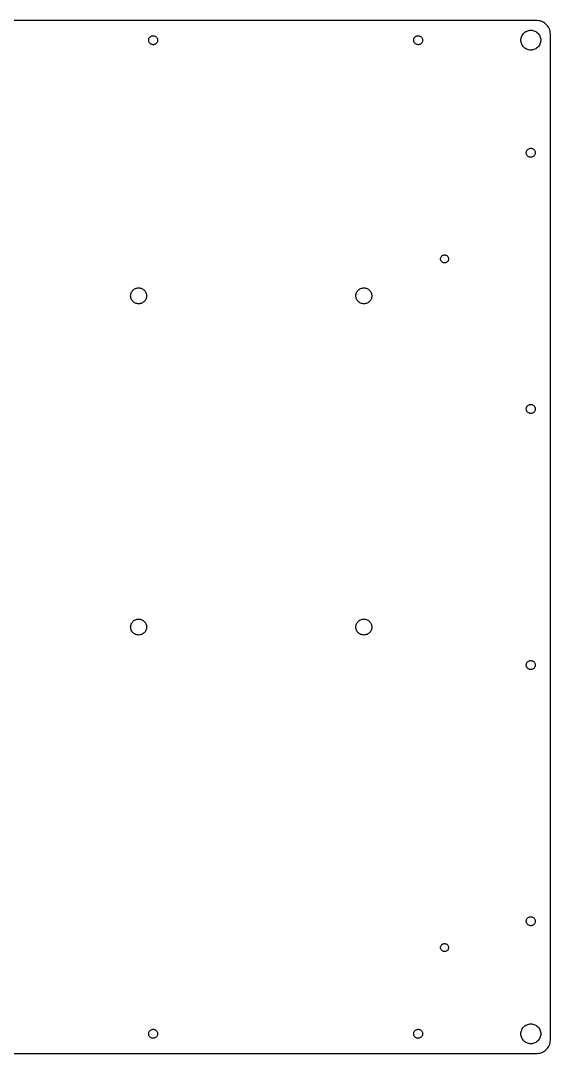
# Model space of a CAD drawing. Header units: metres. Extents: x -200 to 200, y -195 to 195.
# Drawn here: x 0 to 199.9, y -194.9 to 194.9 of the extents above; entities that cross this region are included whole.
import ezdxf

# ---------------------------------------------------------------- set-up
doc = ezdxf.new("R2010")
doc.units = ezdxf.units.M

msp = doc.modelspace()

# ---------------------------------------------------------------- linework, layer by layer
for p, q in [((194.875, 194.875), (-194.875, 194.875)), ((195.398, 194.848), (194.875, 194.875)), ((190.975, 190.926), (191.341, 191.066)), ((191.341, 191.066), (191.72, 191.168)), ((191.72, 191.168), (192.108, 191.229)), ((192.108, 191.229), (192.5, 191.25)), ((192.5, 191.25), (192.892, 191.229)), ((192.892, 191.229), (193.28, 191.168)), ((193.28, 191.168), (193.659, 191.066)), ((193.659, 191.066), (194.025, 190.926)), ((195.915, 194.766), (195.398, 194.848)), ((196.42, 194.63), (195.915, 194.766)), ((196.909, 194.443), (196.42, 194.63)), ((197.375, 194.205), (196.909, 194.443)), ((197.814, 193.92), (197.375, 194.205)), ((198.221, 193.591), (197.814, 193.92)), ((198.591, 193.221), (198.221, 193.591)), ((198.92, 192.814), (198.591, 193.221)), ((199.205, 192.375), (198.92, 192.814)), ((199.443, 191.909), (199.205, 192.375)), ((199.63, 191.42), (199.443, 191.909)), ((199.766, 190.915), (199.63, 191.42)), ((48.3045, 187.624), (48.3407, 187.87)), ((48.3045, 187.376), (48.3045, 187.624)), ((48.3407, 187.13), (48.3045, 187.376)), ((48.3407, 187.87), (48.4122, 188.107)), ((48.4122, 186.893), (48.3407, 187.13)), ((48.4122, 188.107), (48.5175, 188.332)), ((48.5175, 188.332), (48.6544, 188.539)), ((48.6544, 188.539), (48.8201, 188.724)), ((48.8201, 188.724), (49.0108, 188.883)), ((49.0108, 188.883), (49.2227, 189.012)), ((49.2227, 189.012), (49.4511, 189.109)), ((49.4511, 189.109), (49.6912, 189.172)), ((49.6912, 189.172), (49.9379, 189.199)), ((49.9379, 189.199), (50.1859, 189.19)), ((50.1859, 189.19), (50.43, 189.145)), ((50.43, 189.145), (50.6649, 189.065)), ((50.6649, 189.065), (50.8856, 188.951)), ((50.8856, 188.951), (51.0874, 188.807)), ((51.0874, 188.807), (51.2661, 188.634)), ((51.2661, 188.634), (51.4178, 188.438)), ((51.4178, 188.438), (51.5393, 188.222)), ((51.5393, 188.222), (51.6279, 187.99)), ((51.6279, 187.99), (51.6819, 187.748)), ((51.6819, 187.252), (51.6279, 187.01)), ((51.6819, 187.748), (51.7, 187.5)), ((51.7, 187.5), (51.6819, 187.252)), ((148.305, 187.624), (148.341, 187.87)), ((148.305, 187.376), (148.305, 187.624)), ((148.341, 187.13), (148.305, 187.376)), ((148.341, 187.87), (148.412, 188.107)), ((148.412, 186.893), (148.341, 187.13)), ((148.412, 188.107), (148.518, 188.332)), ((148.518, 188.332), (148.654, 188.539)), ((148.654, 188.539), (148.82, 188.724)), ((148.82, 188.724), (149.011, 188.883)), ((149.011, 188.883), (149.223, 189.012)), ((149.223, 189.012), (149.451, 189.109)), ((149.451, 189.109), (149.691, 189.172)), ((149.691, 189.172), (149.938, 189.199)), ((149.938, 189.199), (150.186, 189.19)), ((150.186, 189.19), (150.43, 189.145)), ((150.43, 189.145), (150.665, 189.065)), ((150.665, 189.065), (150.886, 188.951)), ((150.886, 188.951), (151.087, 188.807)), ((151.087, 188.807), (151.266, 188.634)), ((151.266, 188.634), (151.418, 188.438)), ((151.418, 188.438), (151.539, 188.222)), ((151.539, 188.222), (151.628, 187.99)), ((151.628, 187.99), (151.682, 187.748)), ((151.682, 187.252), (151.628, 187.01)), ((151.682, 187.748), (151.7, 187.5)), ((151.7, 187.5), (151.682, 187.252)), ((188.75, 187.5), (188.771, 187.892)), ((188.771, 187.108), (188.75, 187.5)), ((188.771, 187.892), (188.832, 188.28)), ((188.832, 186.72), (188.771, 187.108)), ((188.832, 188.28), (188.934, 188.659)), ((188.934, 188.659), (189.074, 189.025)), ((189.074, 189.025), (189.252, 189.375)), ((189.252, 189.375), (189.466, 189.704)), ((189.466, 189.704), (189.713, 190.009)), ((189.713, 190.009), (189.991, 190.287)), ((189.991, 190.287), (190.296, 190.534)), ((190.296, 190.534), (190.625, 190.748)), ((190.625, 190.748), (190.975, 190.926)), ((194.025, 190.926), (194.375, 190.748)), ((194.375, 190.748), (194.704, 190.534)), ((194.704, 190.534), (195.009, 190.287)), ((195.009, 190.287), (195.287, 190.009)), ((195.287, 190.009), (195.534, 189.704)), ((195.534, 189.704), (195.748, 189.375)), ((195.748, 189.375), (195.926, 189.025)), ((195.926, 189.025), (196.066, 188.659)), ((196.066, 188.659), (196.168, 188.28)), ((196.168, 188.28), (196.229, 187.892)), ((196.229, 187.108), (196.168, 186.72)), ((196.229, 187.892), (196.25, 187.5)), ((196.25, 187.5), (196.229, 187.108)), ((199.848, 190.398), (199.766, 190.915)), ((199.875, 189.875), (199.848, 190.398)), ((199.875, -189.875), (199.875, 189.875)), ((48.5175, 186.668), (48.4122, 186.893)), ((48.6544, 186.461), (48.5175, 186.668)), ((48.8201, 186.276), (48.6544, 186.461)), ((49.0108, 186.117), (48.8201, 186.276)), ((49.2227, 185.988), (49.0108, 186.117)), ((49.4511, 185.891), (49.2227, 185.988)), ((49.6912, 185.828), (49.4511, 185.891)), ((49.9379, 185.801), (49.6912, 185.828)), ((50.1859, 185.81), (49.9379, 185.801)), ((50.43, 185.855), (50.1859, 185.81)), ((50.6649, 185.935), (50.43, 185.855)), ((50.8856, 186.049), (50.6649, 185.935)), ((51.0874, 186.193), (50.8856, 186.049)), ((51.2661, 186.366), (51.0874, 186.193)), ((51.4178, 186.562), (51.2661, 186.366)), ((51.5393, 186.778), (51.4178, 186.562)), ((51.6279, 187.01), (51.5393, 186.778)), ((148.518, 186.668), (148.412, 186.893)), ((148.654, 186.461), (148.518, 186.668)), ((148.82, 186.276), (148.654, 186.461)), ((149.011, 186.117), (148.82, 186.276)), ((149.223, 185.988), (149.011, 186.117)), ((149.451, 185.891), (149.223, 185.988)), ((149.691, 185.828), (149.451, 185.891)), ((149.938, 185.801), (149.691, 185.828)), ((150.186, 185.81), (149.938, 185.801)), ((150.43, 185.855), (150.186, 185.81)), ((150.665, 185.935), (150.43, 185.855)), ((150.886, 186.049), (150.665, 185.935)), ((151.087, 186.193), (150.886, 186.049)), ((151.266, 186.366), (151.087, 186.193)), ((151.418, 186.562), (151.266, 186.366)), ((151.539, 186.778), (151.418, 186.562)), ((151.628, 187.01), (151.539, 186.778)), ((188.934, 186.341), (188.832, 186.72)), ((189.074, 185.975), (188.934, 186.341)), ((189.252, 185.625), (189.074, 185.975)), ((189.466, 185.296), (189.252, 185.625)), ((189.713, 184.991), (189.466, 185.296)), ((189.991, 184.713), (189.713, 184.991)), ((190.296, 184.466), (189.991, 184.713)), ((190.625, 184.252), (190.296, 184.466)), ((190.975, 184.074), (190.625, 184.252)), ((191.341, 183.934), (190.975, 184.074)), ((191.72, 183.832), (191.341, 183.934)), ((192.108, 183.771), (191.72, 183.832)), ((192.5, 183.75), (192.108, 183.771)), ((192.892, 183.771), (192.5, 183.75)), ((193.28, 183.832), (192.892, 183.771)), ((193.659, 183.934), (193.28, 183.832)), ((194.025, 184.074), (193.659, 183.934)), ((194.375, 184.252), (194.025, 184.074)), ((194.704, 184.466), (194.375, 184.252)), ((195.009, 184.713), (194.704, 184.466)), ((195.287, 184.991), (195.009, 184.713)), ((195.534, 185.296), (195.287, 184.991)), ((195.748, 185.625), (195.534, 185.296)), ((195.926, 185.975), (195.748, 185.625)), ((196.066, 186.341), (195.926, 185.975)), ((196.168, 186.72), (196.066, 186.341)), ((190.805, 145.124), (190.841, 145.37)), ((190.805, 144.876), (190.805, 145.124)), ((190.841, 144.63), (190.805, 144.876)), ((190.841, 145.37), (190.912, 145.607)), ((190.912, 144.393), (190.841, 144.63)), ((190.912, 145.607), (191.018, 145.832)), ((191.018, 144.168), (190.912, 144.393)), ((191.018, 145.832), (191.154, 146.039)), ((191.154, 146.039), (191.32, 146.224)), ((191.32, 146.224), (191.511, 146.383)), ((191.511, 146.383), (191.723, 146.512)), ((191.723, 146.512), (191.951, 146.609)), ((191.951, 146.609), (192.191, 146.672)), ((192.191, 146.672), (192.438, 146.699)), ((192.438, 146.699), (192.686, 146.69)), ((192.686, 146.69), (192.93, 146.645)), ((192.93, 146.645), (193.165, 146.565)), ((193.165, 146.565), (193.386, 146.451)), ((193.386, 146.451), (193.587, 146.307)), ((193.587, 146.307), (193.766, 146.134)), ((193.766, 146.134), (193.918, 145.938)), ((193.918, 145.938), (194.039, 145.722)), ((194.039, 144.278), (193.918, 144.062)), ((194.039, 145.722), (194.128, 145.49)), ((194.128, 144.51), (194.039, 144.278)), ((194.128, 145.49), (194.182, 145.248)), ((194.182, 144.752), (194.128, 144.51)), ((194.182, 145.248), (194.2, 145)), ((194.2, 145), (194.182, 144.752)), ((191.154, 143.961), (191.018, 144.168)), ((191.32, 143.776), (191.154, 143.961)), ((191.511, 143.617), (191.32, 143.776)), ((191.723, 143.488), (191.511, 143.617)), ((191.951, 143.391), (191.723, 143.488)), ((192.191, 143.328), (191.951, 143.391)), ((192.438, 143.301), (192.191, 143.328)), ((192.686, 143.31), (192.438, 143.301)), ((192.93, 143.355), (192.686, 143.31)), ((193.165, 143.435), (192.93, 143.355)), ((193.386, 143.549), (193.165, 143.435)), ((193.587, 143.693), (193.386, 143.549)), ((193.766, 143.866), (193.587, 143.693)), ((193.918, 144.062), (193.766, 143.866)), ((158.47, 105.197), (158.531, 105.437)), ((158.531, 105.437), (158.631, 105.664)), ((158.631, 105.664), (158.766, 105.871)), ((158.766, 105.871), (158.934, 106.054)), ((158.934, 106.054), (159.13, 106.206)), ((159.13, 106.206), (159.347, 106.324)), ((159.347, 106.324), (159.582, 106.404)), ((159.582, 106.404), (159.826, 106.445)), ((159.826, 106.445), (160.074, 106.445)), ((160.074, 106.445), (160.318, 106.404)), ((160.318, 106.404), (160.553, 106.324)), ((160.553, 106.324), (160.77, 106.206)), ((160.77, 106.206), (160.966, 106.054)), ((160.966, 106.054), (161.134, 105.871)), ((161.134, 105.871), (161.269, 105.664)), ((161.269, 105.664), (161.369, 105.437)), ((161.369, 105.437), (161.43, 105.197)), ((158.45, 104.95), (158.47, 105.197)), ((158.47, 104.703), (158.45, 104.95)), ((158.531, 104.463), (158.47, 104.703)), ((158.631, 104.236), (158.531, 104.463)), ((158.766, 104.029), (158.631, 104.236)), ((158.934, 103.846), (158.766, 104.029)), ((159.13, 103.694), (158.934, 103.846)), ((159.347, 103.576), (159.13, 103.694)), ((159.582, 103.496), (159.347, 103.576)), ((159.826, 103.455), (159.582, 103.496)), ((160.074, 103.455), (159.826, 103.455)), ((160.318, 103.496), (160.074, 103.455)), ((160.553, 103.576), (160.318, 103.496)), ((160.77, 103.694), (160.553, 103.576)), ((160.966, 103.846), (160.77, 103.694)), ((161.134, 104.029), (160.966, 103.846)), ((161.269, 104.236), (161.134, 104.029)), ((161.369, 104.463), (161.269, 104.236)), ((161.43, 104.703), (161.369, 104.463)), ((161.43, 105.197), (161.45, 104.95)), ((161.45, 104.95), (161.43, 104.703)), ((42.7366, 93.427), (43, 93.5981)), ((43, 93.5981), (43.2798, 93.7406)), ((43.2798, 93.7406), (43.5729, 93.8532)), ((43.5729, 93.8532), (43.8763, 93.9344)), ((43.8763, 93.9344), (44.1864, 93.9836)), ((44.1864, 93.9836), (44.5, 94)), ((44.5, 94), (44.8136, 93.9836)), ((44.8136, 93.9836), (45.1237, 93.9344)), ((45.1237, 93.9344), (45.427, 93.8532)), ((45.427, 93.8532), (45.7202, 93.7406)), ((45.7202, 93.7406), (46, 93.5981)), ((46, 93.5981), (46.2634, 93.427)), ((127.737, 93.427), (128, 93.5981)), ((128, 93.5981), (128.28, 93.7406)), ((128.28, 93.7406), (128.573, 93.8532)), ((128.573, 93.8532), (128.876, 93.9344)), ((128.876, 93.9344), (129.186, 93.9836)), ((129.186, 93.9836), (129.5, 94)), ((129.5, 94), (129.814, 93.9836)), ((129.814, 93.9836), (130.124, 93.9344)), ((130.124, 93.9344), (130.427, 93.8532)), ((130.427, 93.8532), (130.72, 93.7406)), ((130.72, 93.7406), (131, 93.5981)), ((131, 93.5981), (131.263, 93.427)), ((41.5, 91), (41.5164, 91.3136)), ((41.5164, 90.6864), (41.5, 91)), ((41.5164, 91.3136), (41.5656, 91.6237)), ((41.5656, 90.3763), (41.5164, 90.6864)), ((41.5656, 91.6237), (41.6468, 91.927)), ((41.6468, 90.073), (41.5656, 90.3763)), ((41.6468, 91.927), (41.7594, 92.2202)), ((41.7594, 89.7798), (41.6468, 90.073)), ((41.7594, 92.2202), (41.9019, 92.5)), ((41.9019, 89.5), (41.7594, 89.7798)), ((41.9019, 92.5), (42.0729, 92.7634)), ((42.0729, 92.7634), (42.2706, 93.0074)), ((42.2706, 93.0074), (42.4926, 93.2294)), ((42.4926, 93.2294), (42.7366, 93.427)), ((46.2634, 93.427), (46.5074, 93.2294)), ((46.5074, 93.2294), (46.7294, 93.0074)), ((46.7294, 93.0074), (46.927, 92.7634)), ((46.927, 92.7634), (47.0981, 92.5)), ((47.0981, 92.5), (47.2406, 92.2202)), ((47.2406, 89.7798), (47.0981, 89.5)), ((47.2406, 92.2202), (47.3532, 91.927)), ((47.3532, 90.073), (47.2406, 89.7798)), ((47.3532, 91.927), (47.4344, 91.6237)), ((47.4344, 90.3763), (47.3532, 90.073)), ((47.4344, 91.6237), (47.4836, 91.3136)), ((47.4836, 90.6864), (47.4344, 90.3763)), ((47.4836, 91.3136), (47.5, 91)), ((47.5, 91), (47.4836, 90.6864)), ((126.5, 91), (126.516, 91.3136)), ((126.516, 90.6864), (126.5, 91)), ((126.516, 91.3136), (126.566, 91.6237)), ((126.566, 90.3763), (126.516, 90.6864)), ((126.566, 91.6237), (126.647, 91.927)), ((126.647, 90.073), (126.566, 90.3763)), ((126.647, 91.927), (126.759, 92.2202)), ((126.759, 89.7798), (126.647, 90.073)), ((126.759, 92.2202), (126.902, 92.5)), ((126.902, 89.5), (126.759, 89.7798)), ((126.902, 92.5), (127.073, 92.7634)), ((127.073, 92.7634), (127.271, 93.0074)), ((127.271, 93.0074), (127.493, 93.2294)), ((127.493, 93.2294), (127.737, 93.427)), ((131.263, 93.427), (131.507, 93.2294)), ((131.507, 93.2294), (131.729, 93.0074)), ((131.729, 93.0074), (131.927, 92.7634)), ((131.927, 92.7634), (132.098, 92.5)), ((132.098, 92.5), (132.241, 92.2202)), ((132.241, 89.7798), (132.098, 89.5)), ((132.241, 92.2202), (132.353, 91.927)), ((132.353, 90.073), (132.241, 89.7798)), ((132.353, 91.927), (132.434, 91.6237)), ((132.434, 90.3763), (132.353, 90.073)), ((132.434, 91.6237), (132.484, 91.3136)), ((132.484, 90.6864), (132.434, 90.3763)), ((132.484, 91.3136), (132.5, 91)), ((132.5, 91), (132.484, 90.6864)), ((42.0729, 89.2366), (41.9019, 89.5)), ((42.2706, 88.9926), (42.0729, 89.2366)), ((42.4926, 88.7706), (42.2706, 88.9926)), ((42.7366, 88.573), (42.4926, 88.7706)), ((43, 88.4019), (42.7366, 88.573)), ((43.2798, 88.2594), (43, 88.4019)), ((43.5729, 88.1468), (43.2798, 88.2594)), ((43.8763, 88.0656), (43.5729, 88.1468)), ((44.1864, 88.0164), (43.8763, 88.0656)), ((44.5, 88), (44.1864, 88.0164)), ((44.8136, 88.0164), (44.5, 88)), ((45.1237, 88.0656), (44.8136, 88.0164)), ((45.427, 88.1468), (45.1237, 88.0656)), ((45.7202, 88.2594), (45.427, 88.1468)), ((46, 88.4019), (45.7202, 88.2594)), ((46.2634, 88.573), (46, 88.4019)), ((46.5074, 88.7706), (46.2634, 88.573)), ((46.7294, 88.9926), (46.5074, 88.7706)), ((46.927, 89.2366), (46.7294, 88.9926)), ((47.0981, 89.5), (46.927, 89.2366)), ((127.073, 89.2366), (126.902, 89.5)), ((127.271, 88.9926), (127.073, 89.2366)), ((127.493, 88.7706), (127.271, 88.9926)), ((127.737, 88.573), (127.493, 88.7706)), ((128, 88.4019), (127.737, 88.573)), ((128.28, 88.2594), (128, 88.4019)), ((128.573, 88.1468), (128.28, 88.2594)), ((128.876, 88.0656), (128.573, 88.1468)), ((129.186, 88.0164), (128.876, 88.0656)), ((129.5, 88), (129.186, 88.0164)), ((129.814, 88.0164), (129.5, 88)), ((130.124, 88.0656), (129.814, 88.0164)), ((130.427, 88.1468), (130.124, 88.0656)), ((130.72, 88.2594), (130.427, 88.1468)), ((131, 88.4019), (130.72, 88.2594)), ((131.263, 88.573), (131, 88.4019)), ((131.507, 88.7706), (131.263, 88.573)), ((131.729, 88.9926), (131.507, 88.7706)), ((131.927, 89.2366), (131.729, 88.9926)), ((132.098, 89.5), (131.927, 89.2366)), ((190.805, 48.4574), (190.841, 48.703)), ((190.805, 48.2092), (190.805, 48.4574)), ((190.841, 47.9637), (190.805, 48.2092)), ((190.841, 48.703), (190.912, 48.9406)), ((190.912, 47.726), (190.841, 47.9637)), ((190.912, 48.9406), (191.018, 49.1653)), ((191.018, 47.5013), (190.912, 47.726)), ((191.018, 49.1653), (191.154, 49.3723)), ((191.154, 47.2943), (191.018, 47.5013)), ((191.154, 49.3723), (191.32, 49.5572)), ((191.32, 47.1095), (191.154, 47.2943)), ((191.32, 49.5572), (191.511, 49.7159)), ((191.511, 46.9507), (191.32, 47.1095)), ((191.511, 49.7159), (191.723, 49.8452)), ((191.723, 46.8214), (191.511, 46.9507)), ((191.723, 49.8452), (191.951, 49.9423)), ((191.951, 46.7244), (191.723, 46.8214)), ((191.951, 49.9423), (192.191, 50.0051)), ((192.191, 50.0051), (192.438, 50.0322)), ((192.438, 50.0322), (192.686, 50.0231)), ((192.686, 50.0231), (192.93, 49.978)), ((192.93, 49.978), (193.165, 49.8979)), ((193.165, 49.8979), (193.386, 49.7844)), ((193.386, 46.8822), (193.165, 46.7687)), ((193.386, 49.7844), (193.587, 49.64)), ((193.587, 47.0266), (193.386, 46.8822)), ((193.587, 49.64), (193.766, 49.4678)), ((193.766, 47.1989), (193.587, 47.0266)), ((193.766, 49.4678), (193.918, 49.2713)), ((193.918, 47.3953), (193.766, 47.1989)), ((193.918, 49.2713), (194.039, 49.0549)), ((194.039, 47.6118), (193.918, 47.3953)), ((194.039, 49.0549), (194.128, 48.8231)), ((194.128, 47.8436), (194.039, 47.6118)), ((194.128, 48.8231), (194.182, 48.5809)), ((194.182, 48.0858), (194.128, 47.8436)), ((194.182, 48.5809), (194.2, 48.3333)), ((194.2, 48.3333), (194.182, 48.0858)), ((192.191, 46.6616), (191.951, 46.7244)), ((192.438, 46.6345), (192.191, 46.6616)), ((192.686, 46.6435), (192.438, 46.6345)), ((192.93, 46.6886), (192.686, 46.6435)), ((193.165, 46.7687), (192.93, 46.6886)), ((43.2798, -31.2594), (43.5729, -31.1468)), ((43.5729, -31.1468), (43.8763, -31.0656)), ((43.8763, -31.0656), (44.1864, -31.0164)), ((44.1864, -31.0164), (44.5, -31)), ((44.5, -31), (44.8136, -31.0164)), ((44.8136, -31.0164), (45.1237, -31.0656)), ((45.1237, -31.0656), (45.427, -31.1468)), ((45.427, -31.1468), (45.7202, -31.2594)), ((128.28, -31.2594), (128.573, -31.1468)), ((128.573, -31.1468), (128.876, -31.0656)), ((128.876, -31.0656), (129.186, -31.0164)), ((129.186, -31.0164), (129.5, -31)), ((129.5, -31), (129.814, -31.0164)), ((129.814, -31.0164), (130.124, -31.0656)), ((130.124, -31.0656), (130.427, -31.1468)), ((130.427, -31.1468), (130.72, -31.2594)), ((41.5, -34), (41.5164, -33.6864)), ((41.5164, -34.3136), (41.5, -34)), ((41.5164, -33.6864), (41.5656, -33.3763)), ((41.5656, -34.6237), (41.5164, -34.3136)), ((41.5656, -33.3763), (41.6468, -33.0729)), ((41.6468, -34.927), (41.5656, -34.6237)), ((41.6468, -33.0729), (41.7594, -32.7798)), ((41.7594, -35.2202), (41.6468, -34.927)), ((41.7594, -32.7798), (41.9019, -32.5)), ((41.9019, -32.5), (42.0729, -32.2366)), ((42.0729, -32.2366), (42.2706, -31.9926)), ((42.2706, -31.9926), (42.4926, -31.7706)), ((42.4926, -31.7706), (42.7366, -31.5729)), ((42.7366, -31.5729), (43, -31.4019)), ((43, -31.4019), (43.2798, -31.2594)), ((45.7202, -31.2594), (46, -31.4019)), ((46, -31.4019), (46.2634, -31.5729)), ((46.2634, -31.5729), (46.5074, -31.7706)), ((46.5074, -31.7706), (46.7294, -31.9926)), ((46.7294, -31.9926), (46.927, -32.2366)), ((46.927, -32.2366), (47.0981, -32.5)), ((47.0981, -32.5), (47.2406, -32.7798)), ((47.2406, -32.7798), (47.3532, -33.0729)), ((47.3532, -34.927), (47.2406, -35.2202)), ((47.3532, -33.0729), (47.4344, -33.3763)), ((47.4344, -34.6237), (47.3532, -34.927)), ((47.4344, -33.3763), (47.4836, -33.6864)), ((47.4836, -34.3136), (47.4344, -34.6237)), ((47.4836, -33.6864), (47.5, -34)), ((47.5, -34), (47.4836, -34.3136)), ((126.5, -34), (126.516, -33.6864)), ((126.516, -34.3136), (126.5, -34)), ((126.516, -33.6864), (126.566, -33.3763)), ((126.566, -34.6237), (126.516, -34.3136)), ((126.566, -33.3763), (126.647, -33.0729)), ((126.647, -34.927), (126.566, -34.6237)), ((126.647, -33.0729), (126.759, -32.7798)), ((126.759, -35.2202), (126.647, -34.927)), ((126.759, -32.7798), (126.902, -32.5)), ((126.902, -32.5), (127.073, -32.2366)), ((127.073, -32.2366), (127.271, -31.9926)), ((127.271, -31.9926), (127.493, -31.7706)), ((127.493, -31.7706), (127.737, -31.5729)), ((127.737, -31.5729), (128, -31.4019)), ((128, -31.4019), (128.28, -31.2594)), ((130.72, -31.2594), (131, -31.4019)), ((131, -31.4019), (131.263, -31.5729)), ((131.263, -31.5729), (131.507, -31.7706)), ((131.507, -31.7706), (131.729, -31.9926)), ((131.729, -31.9926), (131.927, -32.2366)), ((131.927, -32.2366), (132.098, -32.5)), ((132.098, -32.5), (132.241, -32.7798)), ((132.241, -32.7798), (132.353, -33.0729)), ((132.353, -34.927), (132.241, -35.2202)), ((132.353, -33.0729), (132.434, -33.3763)), ((132.434, -34.6237), (132.353, -34.927)), ((132.434, -33.3763), (132.484, -33.6864)), ((132.484, -34.3136), (132.434, -34.6237)), ((132.484, -33.6864), (132.5, -34)), ((132.5, -34), (132.484, -34.3136)), ((41.9019, -35.5), (41.7594, -35.2202)), ((42.0729, -35.7634), (41.9019, -35.5)), ((42.2706, -36.0074), (42.0729, -35.7634)), ((42.4926, -36.2294), (42.2706, -36.0074)), ((42.7366, -36.427), (42.4926, -36.2294)), ((43, -36.5981), (42.7366, -36.427)), ((43.2798, -36.7406), (43, -36.5981)), ((43.5729, -36.8532), (43.2798, -36.7406)), ((43.8763, -36.9344), (43.5729, -36.8532)), ((44.1864, -36.9836), (43.8763, -36.9344)), ((44.5, -37), (44.1864, -36.9836)), ((44.8136, -36.9836), (44.5, -37)), ((45.1237, -36.9344), (44.8136, -36.9836)), ((45.427, -36.8532), (45.1237, -36.9344)), ((45.7202, -36.7406), (45.427, -36.8532)), ((46, -36.5981), (45.7202, -36.7406)), ((46.2634, -36.427), (46, -36.5981)), ((46.5074, -36.2294), (46.2634, -36.427)), ((46.7294, -36.0074), (46.5074, -36.2294)), ((46.927, -35.7634), (46.7294, -36.0074)), ((47.0981, -35.5), (46.927, -35.7634)), ((47.2406, -35.2202), (47.0981, -35.5)), ((126.902, -35.5), (126.759, -35.2202)), ((127.073, -35.7634), (126.902, -35.5)), ((127.271, -36.0074), (127.073, -35.7634)), ((127.493, -36.2294), (127.271, -36.0074)), ((127.737, -36.427), (127.493, -36.2294)), ((128, -36.5981), (127.737, -36.427)), ((128.28, -36.7406), (128, -36.5981)), ((128.573, -36.8532), (128.28, -36.7406)), ((128.876, -36.9344), (128.573, -36.8532)), ((129.186, -36.9836), (128.876, -36.9344)), ((129.5, -37), (129.186, -36.9836)), ((129.814, -36.9836), (129.5, -37)), ((130.124, -36.9344), (129.814, -36.9836)), ((130.427, -36.8532), (130.124, -36.9344)), ((130.72, -36.7406), (130.427, -36.8532)), ((131, -36.5981), (130.72, -36.7406)), ((131.263, -36.427), (131, -36.5981)), ((131.507, -36.2294), (131.263, -36.427)), ((131.729, -36.0074), (131.507, -36.2294)), ((131.927, -35.7634), (131.729, -36.0074)), ((132.098, -35.5), (131.927, -35.7634)), ((132.241, -35.2202), (132.098, -35.5)), ((191.723, -46.8214), (191.951, -46.7244)), ((191.951, -46.7244), (192.191, -46.6616)), ((192.191, -46.6616), (192.438, -46.6345)), ((192.438, -46.6345), (192.686, -46.6435)), ((192.686, -46.6435), (192.93, -46.6886)), ((192.93, -46.6886), (193.165, -46.7687)), ((193.165, -46.7687), (193.386, -46.8822)), ((190.805, -48.2092), (190.841, -47.9637)), ((190.805, -48.4574), (190.805, -48.2092)), ((190.841, -48.703), (190.805, -48.4574)), ((190.841, -47.9637), (190.912, -47.726)), ((190.912, -48.9406), (190.841, -48.703)), ((190.912, -47.726), (191.018, -47.5013)), ((191.018, -49.1653), (190.912, -48.9406)), ((191.018, -47.5013), (191.154, -47.2943)), ((191.154, -49.3723), (191.018, -49.1653)), ((191.154, -47.2943), (191.32, -47.1095)), ((191.32, -49.5572), (191.154, -49.3723)), ((191.32, -47.1095), (191.511, -46.9507)), ((191.511, -49.7159), (191.32, -49.5572)), ((191.511, -46.9507), (191.723, -46.8214)), ((191.723, -49.8452), (191.511, -49.7159)), ((191.951, -49.9423), (191.723, -49.8452)), ((192.191, -50.0051), (191.951, -49.9423)), ((192.438, -50.0322), (192.191, -50.0051)), ((192.686, -50.0231), (192.438, -50.0322)), ((192.93, -49.978), (192.686, -50.0231)), ((193.165, -49.8979), (192.93, -49.978)), ((193.386, -49.7844), (193.165, -49.8979)), ((193.386, -46.8822), (193.587, -47.0266)), ((193.587, -49.64), (193.386, -49.7844)), ((193.587, -47.0266), (193.766, -47.1989)), ((193.766, -49.4678), (193.587, -49.64)), ((193.766, -47.1989), (193.918, -47.3953)), ((193.918, -49.2713), (193.766, -49.4678)), ((193.918, -47.3953), (194.039, -47.6118)), ((194.039, -49.0549), (193.918, -49.2713)), ((194.039, -47.6118), (194.128, -47.8436)), ((194.128, -48.8231), (194.039, -49.0549)), ((194.128, -47.8436), (194.182, -48.0858)), ((194.182, -48.5809), (194.128, -48.8231)), ((194.182, -48.0858), (194.2, -48.3333)), ((194.2, -48.3333), (194.182, -48.5809)), ((190.912, -144.393), (191.018, -144.168)), ((191.018, -144.168), (191.154, -143.961)), ((191.154, -143.961), (191.32, -143.776)), ((191.32, -143.776), (191.511, -143.617)), ((191.511, -143.617), (191.723, -143.488)), ((191.723, -143.488), (191.951, -143.391)), ((191.951, -143.391), (192.191, -143.328)), ((192.191, -143.328), (192.438, -143.301)), ((192.438, -143.301), (192.686, -143.31)), ((192.686, -143.31), (192.93, -143.355)), ((192.93, -143.355), (193.165, -143.435)), ((193.165, -143.435), (193.386, -143.549)), ((193.386, -143.549), (193.587, -143.693)), ((193.587, -143.693), (193.766, -143.866)), ((193.766, -143.866), (193.918, -144.062)), ((193.918, -144.062), (194.039, -144.278)), ((190.805, -144.876), (190.841, -144.63)), ((190.805, -145.124), (190.805, -144.876)), ((190.841, -145.37), (190.805, -145.124)), ((190.841, -144.63), (190.912, -144.393)), ((190.912, -145.607), (190.841, -145.37)), ((191.018, -145.832), (190.912, -145.607)), ((191.154, -146.039), (191.018, -145.832)), ((191.32, -146.224), (191.154, -146.039)), ((191.511, -146.383), (191.32, -146.224)), ((191.723, -146.512), (191.511, -146.383)), ((191.951, -146.609), (191.723, -146.512)), ((192.191, -146.672), (191.951, -146.609)), ((192.438, -146.699), (192.191, -146.672)), ((192.686, -146.69), (192.438, -146.699)), ((192.93, -146.645), (192.686, -146.69)), ((193.165, -146.565), (192.93, -146.645)), ((193.386, -146.451), (193.165, -146.565)), ((193.587, -146.307), (193.386, -146.451)), ((193.766, -146.134), (193.587, -146.307)), ((193.918, -145.938), (193.766, -146.134)), ((194.039, -145.722), (193.918, -145.938)), ((194.039, -144.278), (194.128, -144.51)), ((194.128, -145.49), (194.039, -145.722)), ((194.128, -144.51), (194.182, -144.752)), ((194.182, -145.248), (194.128, -145.49)), ((194.182, -144.752), (194.2, -145)), ((194.2, -145), (194.182, -145.248)), ((158.45, -154.95), (158.47, -154.703)), ((158.47, -155.197), (158.45, -154.95)), ((158.47, -154.703), (158.531, -154.463)), ((158.531, -155.437), (158.47, -155.197)), ((158.531, -154.463), (158.631, -154.236)), ((158.631, -155.664), (158.531, -155.437)), ((158.631, -154.236), (158.766, -154.029)), ((158.766, -155.871), (158.631, -155.664)), ((158.766, -154.029), (158.934, -153.846)), ((158.934, -156.054), (158.766, -155.871)), ((158.934, -153.846), (159.13, -153.694)), ((159.13, -153.694), (159.347, -153.576)), ((159.347, -153.576), (159.582, -153.496)), ((159.582, -153.496), (159.826, -153.455)), ((159.826, -153.455), (160.074, -153.455)), ((160.074, -153.455), (160.318, -153.496)), ((160.318, -153.496), (160.553, -153.576)), ((160.553, -153.576), (160.77, -153.694)), ((160.77, -153.694), (160.966, -153.846)), ((160.966, -153.846), (161.134, -154.029)), ((161.134, -155.871), (160.966, -156.054)), ((161.134, -154.029), (161.269, -154.236)), ((161.269, -155.664), (161.134, -155.871)), ((161.269, -154.236), (161.369, -154.463)), ((161.369, -155.437), (161.269, -155.664)), ((161.369, -154.463), (161.43, -154.703)), ((161.43, -155.197), (161.369, -155.437)), ((161.43, -154.703), (161.45, -154.95)), ((161.45, -154.95), (161.43, -155.197)), ((159.13, -156.206), (158.934, -156.054)), ((159.347, -156.324), (159.13, -156.206)), ((159.582, -156.404), (159.347, -156.324)), ((159.826, -156.445), (159.582, -156.404)), ((160.074, -156.445), (159.826, -156.445)), ((160.318, -156.404), (160.074, -156.445)), ((160.553, -156.324), (160.318, -156.404)), ((160.77, -156.206), (160.553, -156.324)), ((160.966, -156.054), (160.77, -156.206)), ((48.3407, -187.13), (48.4122, -186.893)), ((48.4122, -186.893), (48.5175, -186.668)), ((48.5175, -186.668), (48.6544, -186.461)), ((48.6544, -186.461), (48.8201, -186.276)), ((48.8201, -186.276), (49.0108, -186.117)), ((49.0108, -186.117), (49.2227, -185.988)), ((49.2227, -185.988), (49.4511, -185.891)), ((49.4511, -185.891), (49.6912, -185.828)), ((49.6912, -185.828), (49.9379, -185.801)), ((49.9379, -185.801), (50.1859, -185.81)), ((50.1859, -185.81), (50.43, -185.855)), ((50.43, -185.855), (50.6649, -185.935)), ((50.6649, -185.935), (50.8856, -186.049)), ((50.8856, -186.049), (51.0874, -186.193)), ((51.0874, -186.193), (51.2661, -186.366)), ((51.2661, -186.366), (51.4178, -186.562)), ((51.4178, -186.562), (51.5393, -186.778)), ((51.5393, -186.778), (51.6279, -187.01)), ((51.6279, -187.01), (51.6819, -187.252)), ((148.341, -187.13), (148.412, -186.893)), ((148.412, -186.893), (148.518, -186.668)), ((148.518, -186.668), (148.654, -186.461)), ((148.654, -186.461), (148.82, -186.276)), ((148.82, -186.276), (149.011, -186.117)), ((149.011, -186.117), (149.223, -185.988)), ((149.223, -185.988), (149.451, -185.891)), ((149.451, -185.891), (149.691, -185.828)), ((149.691, -185.828), (149.938, -185.801)), ((149.938, -185.801), (150.186, -185.81)), ((150.186, -185.81), (150.43, -185.855)), ((150.43, -185.855), (150.665, -185.935)), ((150.665, -185.935), (150.886, -186.049)), ((150.886, -186.049), (151.087, -186.193)), ((151.087, -186.193), (151.266, -186.366)), ((151.266, -186.366), (151.418, -186.562)), ((151.418, -186.562), (151.539, -186.778)), ((151.539, -186.778), (151.628, -187.01)), ((151.628, -187.01), (151.682, -187.252)), ((188.771, -187.108), (188.832, -186.72)), ((188.832, -186.72), (188.934, -186.341)), ((188.934, -186.341), (189.074, -185.975)), ((189.074, -185.975), (189.252, -185.625)), ((189.252, -185.625), (189.466, -185.296)), ((189.466, -185.296), (189.713, -184.991)), ((189.713, -184.991), (189.991, -184.713)), ((189.991, -184.713), (190.296, -184.466)), ((190.296, -184.466), (190.625, -184.252)), ((190.625, -184.252), (190.975, -184.074)), ((190.975, -184.074), (191.341, -183.934)), ((191.341, -183.934), (191.72, -183.832)), ((191.72, -183.832), (192.108, -183.771)), ((192.108, -183.771), (192.5, -183.75)), ((192.5, -183.75), (192.892, -183.771)), ((192.892, -183.771), (193.28, -183.832)), ((193.28, -183.832), (193.659, -183.934)), ((193.659, -183.934), (194.025, -184.074)), ((194.025, -184.074), (194.375, -184.252)), ((194.375, -184.252), (194.704, -184.466)), ((194.704, -184.466), (195.009, -184.713)), ((195.009, -184.713), (195.287, -184.991)), ((195.287, -184.991), (195.534, -185.296)), ((195.534, -185.296), (195.748, -185.625)), ((195.748, -185.625), (195.926, -185.975)), ((195.926, -185.975), (196.066, -186.341)), ((196.066, -186.341), (196.168, -186.72)), ((196.168, -186.72), (196.229, -187.108)), ((48.3045, -187.376), (48.3407, -187.13)), ((48.3045, -187.624), (48.3045, -187.376)), ((48.3407, -187.87), (48.3045, -187.624)), ((48.4122, -188.107), (48.3407, -187.87)), ((48.5175, -188.332), (48.4122, -188.107)), ((48.6544, -188.539), (48.5175, -188.332)), ((48.8201, -188.724), (48.6544, -188.539)), ((49.0108, -188.883), (48.8201, -188.724)), ((49.2227, -189.012), (49.0108, -188.883)), ((49.4511, -189.109), (49.2227, -189.012)), ((49.6912, -189.172), (49.4511, -189.109)), ((49.9379, -189.199), (49.6912, -189.172)), ((50.1859, -189.19), (49.9379, -189.199)), ((50.43, -189.145), (50.1859, -189.19)), ((50.6649, -189.065), (50.43, -189.145)), ((50.8856, -188.951), (50.6649, -189.065)), ((51.0874, -188.807), (50.8856, -188.951)), ((51.2661, -188.634), (51.0874, -188.807)), ((51.4178, -188.438), (51.2661, -188.634)), ((51.5393, -188.222), (51.4178, -188.438)), ((51.6279, -187.99), (51.5393, -188.222)), ((51.6819, -187.748), (51.6279, -187.99)), ((51.6819, -187.252), (51.7, -187.5)), ((51.7, -187.5), (51.6819, -187.748)), ((148.305, -187.376), (148.341, -187.13)), ((148.305, -187.624), (148.305, -187.376)), ((148.341, -187.87), (148.305, -187.624)), ((148.412, -188.107), (148.341, -187.87)), ((148.518, -188.332), (148.412, -188.107)), ((148.654, -188.539), (148.518, -188.332)), ((148.82, -188.724), (148.654, -188.539)), ((149.011, -188.883), (148.82, -188.724)), ((149.223, -189.012), (149.011, -188.883)), ((149.451, -189.109), (149.223, -189.012)), ((149.691, -189.172), (149.451, -189.109)), ((149.938, -189.199), (149.691, -189.172)), ((150.186, -189.19), (149.938, -189.199)), ((150.43, -189.145), (150.186, -189.19)), ((150.665, -189.065), (150.43, -189.145)), ((150.886, -188.951), (150.665, -189.065)), ((151.087, -188.807), (150.886, -188.951)), ((151.266, -188.634), (151.087, -188.807)), ((151.418, -188.438), (151.266, -188.634)), ((151.539, -188.222), (151.418, -188.438)), ((151.628, -187.99), (151.539, -188.222)), ((151.682, -187.748), (151.628, -187.99)), ((151.682, -187.252), (151.7, -187.5)), ((151.7, -187.5), (151.682, -187.748)), ((188.75, -187.5), (188.771, -187.108)), ((188.771, -187.892), (188.75, -187.5)), ((188.832, -188.28), (188.771, -187.892)), ((188.934, -188.659), (188.832, -188.28)), ((189.074, -189.025), (188.934, -188.659)), ((189.252, -189.375), (189.074, -189.025)), ((189.466, -189.704), (189.252, -189.375)), ((189.713, -190.009), (189.466, -189.704)), ((189.991, -190.287), (189.713, -190.009)), ((190.296, -190.534), (189.991, -190.287)), ((190.625, -190.748), (190.296, -190.534)), ((190.975, -190.926), (190.625, -190.748)), ((191.341, -191.066), (190.975, -190.926)), ((194.025, -190.926), (193.659, -191.066)), ((194.375, -190.748), (194.025, -190.926)), ((194.704, -190.534), (194.375, -190.748)), ((195.009, -190.287), (194.704, -190.534)), ((195.287, -190.009), (195.009, -190.287)), ((195.534, -189.704), (195.287, -190.009)), ((195.748, -189.375), (195.534, -189.704)), ((195.926, -189.025), (195.748, -189.375)), ((196.066, -188.659), (195.926, -189.025)), ((196.168, -188.28), (196.066, -188.659)), ((196.229, -187.892), (196.168, -188.28)), ((196.229, -187.108), (196.25, -187.5)), ((196.25, -187.5), (196.229, -187.892)), ((199.63, -191.42), (199.766, -190.915)), ((199.766, -190.915), (199.848, -190.398)), ((199.848, -190.398), (199.875, -189.875)), ((-194.875, -194.875), (194.875, -194.875)), ((191.72, -191.168), (191.341, -191.066)), ((192.108, -191.229), (191.72, -191.168)), ((192.5, -191.25), (192.108, -191.229)), ((192.892, -191.229), (192.5, -191.25)), ((193.28, -191.168), (192.892, -191.229)), ((193.659, -191.066), (193.28, -191.168)), ((194.875, -194.875), (195.398, -194.848)), ((195.398, -194.848), (195.915, -194.766)), ((195.915, -194.766), (196.42, -194.63)), ((196.42, -194.63), (196.909, -194.443)), ((196.909, -194.443), (197.375, -194.205)), ((197.375, -194.205), (197.814, -193.92)), ((197.814, -193.92), (198.221, -193.591)), ((198.221, -193.591), (198.591, -193.221)), ((198.591, -193.221), (198.92, -192.814)), ((198.92, -192.814), (199.205, -192.375)), ((199.205, -192.375), (199.443, -191.909)), ((199.443, -191.909), (199.63, -191.42))]:
    msp.add_line(p, q)

doc.saveas('drawing.dxf')
